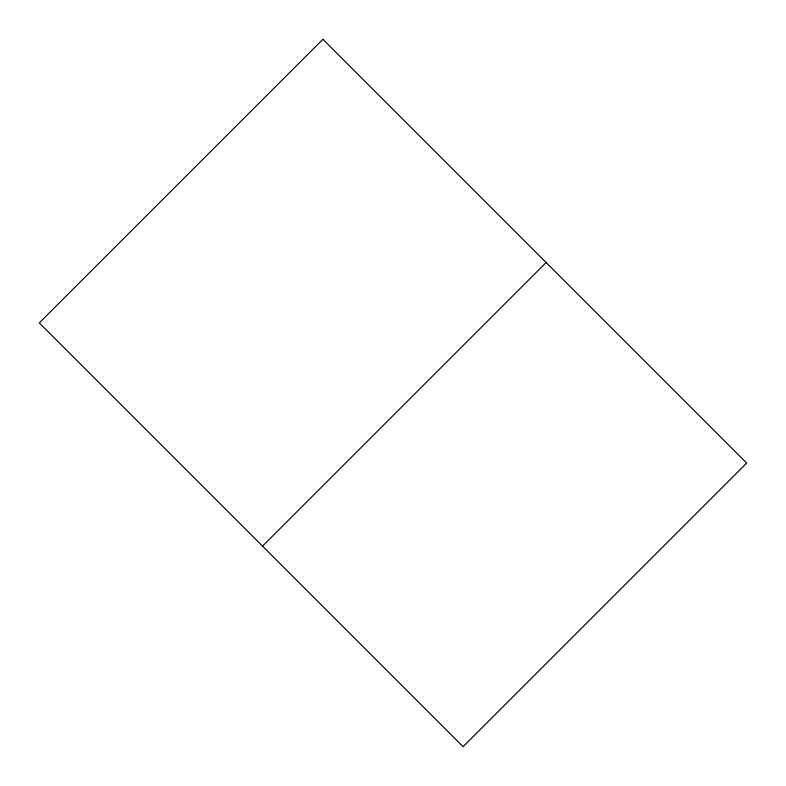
<?xml version="1.0" encoding="UTF-8"?>
<svg xmlns="http://www.w3.org/2000/svg" width="786" height="786" viewBox="0 0 786 786"><rect width="100%" height="100%" fill="white"/><g stroke="black" fill="none" stroke-linecap="round" stroke-linejoin="round"><path stroke-width="1.18" d="M262.514 546.142L546.142 262.514M322.928 39.3L39.3 322.928L463.072 746.7L746.7 463.072L322.928 39.3"/></g></svg>
